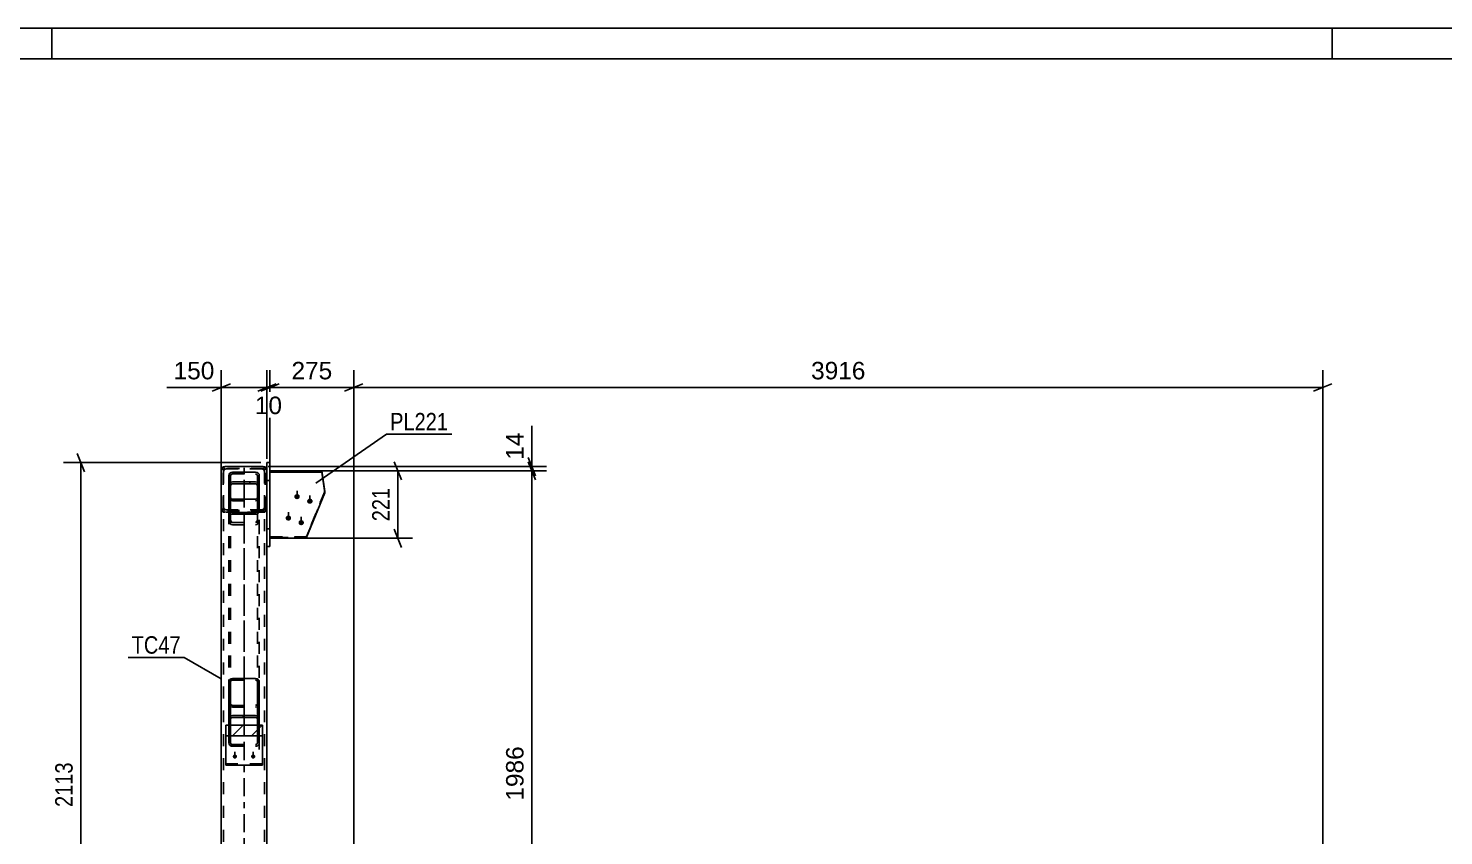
# Model space of a CAD drawing. Header units: millimetres. Extents: x 0 to 1189, y 0 to 841.
# Drawn here: x 135.2 to 367.3, y 708.6 to 841 of the extents above; entities that cross this region are included whole.
import ezdxf

# ---------------------------------------------------------------- set-up
doc = ezdxf.new("R2010")
doc.units = ezdxf.units.MM
doc.linetypes.add('DXK_LINE_DOT2', pattern=[3.9198, 1.9599, -1.9599])
doc.linetypes.add('DXK_LINE_DOT3', pattern=[5.9187, 2.979, -0.9799, 0.9799, -0.9799])
doc.styles.add('Arial', font='arial.ttf', dxfattribs={"height": 0.2})
doc.styles.add('Arial Narrow', font='ARIALN.TTF', dxfattribs={"height": 0.2})

# ---------------------------------------------------------------- blocks, each defined once
blk = doc.blocks.new('Unknown-348435271-1132')
at = {"color": 5, "linetype": 'Continuous'}
for p, q in [((1189, 841), (0, 841)), ((139, 836), (139, 841)), ((349, 836), (349, 841)), ((1184, 836), (5, 836))]:
    blk.add_line(p, q, dxfattribs=at)
blk = doc.blocks.new('Part-348435271-6739 - 3873')
at = {"color": 2, "linetype": 'Continuous'}
for p, q in [((174.8, 769.76), (174.3, 769.76)), ((174.3, 769.76), (174.3, 768.52)), ((174.8, 769.76), (174.8, 756.01)), ((174.3, 756.01), (174.3, 767.3)), ((174.3, 766.85), (174.8, 766.85)), ((174.8, 756.01), (174.3, 756.01))]:
    blk.add_line(p, q, dxfattribs=at)
at = {"color": 7, "linetype": 'DXK_LINE_DOT2'}
for p, q in [((174.3, 768.52), (174.3, 767.3)), ((174.3, 758.91), (174.8, 758.91))]:
    blk.add_line(p, q, dxfattribs=at)
blk = doc.blocks.new('Part-348435271-4008 - 3873')
at = {"color": 2, "linetype": 'Continuous'}
for p, q in [((174.8, 768.41), (174.8, 768.2)), ((174.8, 768.41), (183.3, 768.41)), ((183.3, 768.2), (183.3, 768.41)), ((183.3, 768.41), (183.78, 765.03)), ((183.3, 768.2), (174.8, 768.2)), ((183.78, 764.82), (183.3, 768.2)), ((180.76, 757.36), (183.78, 764.82)), ((183.78, 764.82), (183.78, 765.03)), ((174.8, 757.36), (180.76, 757.36))]:
    blk.add_line(p, q, dxfattribs=at)
at = {"color": 7, "linetype": 'DXK_LINE_DOT2'}
for p, q in [((174.8, 768.41), (174.8, 757.36)), ((183.78, 765.03), (180.76, 757.56)), ((180.76, 757.56), (174.8, 757.56)), ((180.76, 757.36), (180.76, 757.56))]:
    blk.add_line(p, q, dxfattribs=at)
at = {"color": 7, "linetype": 'DXK_LINE_DOT3'}
for p, q in [((174.8, 768.3), (174.8, 757.46)), ((183.78, 764.93), (183.3, 768.3)), ((180.76, 757.46), (183.78, 764.93)), ((174.8, 757.46), (180.76, 757.46))]:
    blk.add_line(p, q, dxfattribs=at)
blk = doc.blocks.new('Part-348435271-3981 - 3873')
at = {"color": 7, "linetype": 'DXK_LINE_DOT2'}
for p, q in [((173.05, 761.62), (168.05, 761.62)), ((168.05, 761.62), (168.05, 722.72)), ((168.35, 761.62), (168.35, 722.72)), ((172.75, 761.62), (172.75, 722.72)), ((173.05, 722.72), (173.05, 761.62)), ((168.05, 760.35), (168.09, 760.03)), ((168.09, 760.03), (168.22, 759.77)), ((168.22, 759.77), (168.42, 759.59)), ((168.37, 760.19), (168.35, 760.35)), ((168.43, 760.06), (168.37, 760.19)), ((168.42, 759.59), (168.65, 759.53)), ((168.53, 759.97), (168.43, 760.06)), ((168.65, 759.94), (168.53, 759.97)), ((168.65, 759.94), (172.45, 759.94)), ((168.65, 759.53), (172.45, 759.53)), ((172.56, 759.97), (172.45, 759.94)), ((172.45, 759.53), (172.68, 759.59)), ((172.66, 760.06), (172.56, 759.97)), ((172.72, 760.19), (172.66, 760.06)), ((172.68, 759.59), (172.87, 759.77)), ((172.75, 760.35), (172.72, 760.19)), ((172.87, 759.77), (173, 760.03)), ((173, 760.03), (173.05, 760.35))]:
    blk.add_line(p, q, dxfattribs=at)
at = {"color": 7, "linetype": 'DXK_LINE_DOT3'}
blk.add_line((170.55, 761.62), (170.55, 724.84), dxfattribs=at)
blk = doc.blocks.new('Part-348435271-3937 - 3873')
at = {"color": 2, "linetype": 'Continuous'}
for p, q in [((166.84, 768.75), (166.8, 768.52)), ((166.8, 768.52), (166.8, 768.32)), ((166.97, 768.94), (166.84, 768.75)), ((167.17, 769.07), (166.97, 768.94)), ((167.4, 769.12), (167.17, 769.07)), ((167.4, 769.12), (173.7, 769.12)), ((167.4, 769.12), (167.4, 769.12)), ((173.7, 769.12), (173.7, 769.12)), ((173.93, 769.07), (173.7, 769.12)), ((174.12, 768.94), (173.93, 769.07)), ((174.25, 768.75), (174.12, 768.94)), ((174.3, 768.52), (174.25, 768.75)), ((174.3, 768.52), (174.3, 768.32))]:
    blk.add_line(p, q, dxfattribs=at)
at = {"color": 7, "linetype": 'DXK_LINE_DOT2'}
for p, q in [((166.8, 768.32), (166.8, 762.22)), ((167.1, 768.52), (167.12, 768.63)), ((167.1, 768.52), (167.1, 768.52)), ((167.1, 762.22), (167.1, 768.52)), ((167.12, 768.63), (167.18, 768.73)), ((167.18, 768.73), (167.28, 768.8)), ((167.28, 768.8), (167.4, 768.82)), ((167.4, 768.82), (167.4, 768.82)), ((173.7, 768.82), (167.4, 768.82)), ((173.7, 768.82), (173.7, 768.82)), ((173.7, 768.82), (173.81, 768.8)), ((173.81, 768.8), (173.91, 768.73)), ((173.91, 768.73), (173.97, 768.63)), ((173.97, 768.63), (174, 768.52)), ((174, 768.52), (174, 768.52)), ((174, 762.22), (174, 768.52)), ((174.3, 768.32), (174.3, 762.22)), ((166.8, 762.22), (166.84, 761.99)), ((166.84, 761.99), (166.97, 761.79)), ((166.97, 761.79), (167.17, 761.66)), ((167.1, 762.22), (167.1, 762.22)), ((167.12, 762.1), (167.1, 762.22)), ((167.18, 762.01), (167.12, 762.1)), ((167.17, 761.66), (167.4, 761.62)), ((167.28, 761.94), (167.18, 762.01)), ((167.4, 761.92), (167.28, 761.94)), ((167.4, 761.92), (167.4, 761.92)), ((173.7, 761.92), (167.4, 761.92)), ((173.7, 761.62), (167.4, 761.62)), ((167.4, 761.62), (167.4, 761.62)), ((173.81, 761.94), (173.7, 761.92)), ((173.7, 761.92), (173.7, 761.92)), ((173.7, 761.62), (173.93, 761.66)), ((173.7, 761.62), (173.7, 761.62)), ((173.91, 762.01), (173.81, 761.94)), ((173.97, 762.1), (173.91, 762.01)), ((173.93, 761.66), (174.12, 761.79)), ((174, 762.22), (173.97, 762.1)), ((174, 762.22), (174, 762.22)), ((174.12, 761.79), (174.25, 761.99)), ((174.25, 761.99), (174.3, 762.22))]:
    blk.add_line(p, q, dxfattribs=at)
at = {"color": 7, "linetype": 'DXK_LINE_DOT3'}
blk.add_line((170.55, 765.37), (170.55, 765.37), dxfattribs=at)
blk = doc.blocks.new('Part-348435271-6744 - 3873')
at = {"linetype": 'Continuous'}
h = blk.add_hatch(dxfattribs=at)
h.set_pattern_fill('', scale=0.7, style=0, pattern_type=0)
h.set_pattern_definition([(45, (173.5467, 726.6826), (-1.57154, 1.57154), [])])
h.paths.add_polyline_path([(173.55, 724.93), (173.55, 726.68), (167.55, 726.68), (167.55, 724.93)])
at = {"color": 7, "linetype": 'DXK_LINE_DOT2'}
for p, q in [((167.55, 726.68), (167.55, 724.93)), ((173.55, 726.68), (173.55, 724.93)), ((167.55, 720.36), (173.55, 720.36))]:
    blk.add_line(p, q, dxfattribs=at)
at = {"color": 2, "linetype": 'Continuous'}
for p, q in [((167.55, 724.93), (167.55, 726.68)), ((173.55, 726.68), (167.55, 726.68)), ((173.55, 724.93), (173.55, 726.68)), ((167.55, 724.93), (167.55, 720.15)), ((167.55, 724.93), (173.55, 724.93)), ((173.55, 724.93), (173.55, 720.15)), ((167.55, 720.15), (173.55, 720.15))]:
    blk.add_line(p, q, dxfattribs=at)
blk = doc.blocks.new('Part-348435271-3966 - 3873')
at = {"color": 2, "linetype": 'Continuous'}
for p, q in [((166.8, 768.32), (166.86, 768.63)), ((166.8, 768.32), (166.8, 669.12)), ((166.86, 768.63), (167.03, 768.88)), ((167.03, 768.88), (167.29, 769.06)), ((167.29, 769.06), (167.6, 769.12)), ((167.6, 769.12), (173.5, 769.12)), ((173.5, 769.12), (173.8, 769.06)), ((173.8, 769.06), (174.06, 768.88)), ((174.06, 768.88), (174.24, 768.63)), ((174.24, 768.63), (174.3, 768.32)), ((174.3, 768.32), (174.3, 767.3)), ((174.3, 669.12), (174.3, 756.01)), ((173.8, 669.12), (166.8, 669.12)), ((174.3, 669.12), (173.8, 669.12))]:
    blk.add_line(p, q, dxfattribs=at)
at = {"color": 7, "linetype": 'DXK_LINE_DOT2'}
for p, q in [((167.23, 768.47), (167.2, 768.32)), ((167.2, 768.32), (167.2, 669.12)), ((167.31, 768.6), (167.23, 768.47)), ((167.44, 768.69), (167.31, 768.6)), ((167.6, 768.72), (167.44, 768.69)), ((167.6, 768.72), (173.5, 768.72)), ((173.65, 768.69), (173.5, 768.72)), ((173.78, 768.6), (173.65, 768.69)), ((173.87, 768.47), (173.78, 768.6)), ((173.9, 768.32), (173.87, 768.47)), ((173.9, 768.32), (173.9, 669.12)), ((174.3, 767.3), (174.3, 756.01)), ((166.86, 762.11), (166.8, 762.42)), ((167.03, 761.85), (166.86, 762.11)), ((167.29, 761.68), (167.03, 761.85)), ((167.23, 762.27), (167.2, 762.42)), ((167.29, 762.17), (167.23, 762.27)), ((167.31, 762.14), (167.29, 762.17)), ((167.6, 761.62), (167.29, 761.68)), ((167.31, 762.14), (167.44, 762.05)), ((167.44, 762.05), (167.6, 762.02)), ((173.5, 762.02), (167.6, 762.02)), ((167.6, 761.62), (173.5, 761.62)), ((173.5, 762.02), (173.65, 762.05)), ((173.8, 761.68), (173.5, 761.62)), ((173.65, 762.05), (173.78, 762.14)), ((173.78, 762.14), (173.8, 762.17)), ((173.8, 762.17), (173.87, 762.27)), ((174.06, 761.85), (173.8, 761.68)), ((173.87, 762.27), (173.9, 762.42)), ((174.24, 762.11), (174.06, 761.85)), ((174.3, 762.42), (174.24, 762.11))]:
    blk.add_line(p, q, dxfattribs=at)
at = {"color": 7, "linetype": 'DXK_LINE_DOT3'}
blk.add_line((170.55, 765.37), (170.55, 669.12), dxfattribs=at)
blk = doc.blocks.new('Part-348435271-6745 - 3873')
at = {"linetype": 'Continuous'}
h = blk.add_hatch(dxfattribs=at)
h.set_pattern_fill('', scale=0.7, style=0, pattern_type=0)
h.set_pattern_definition([(45, (172.6765, 761.3295), (-1.57154, 1.57154), [])])
h.paths.add_polyline_path([(172.45, 761.28), (172.68, 761.33), (172.87, 761.47), (173, 761.67), (173.05, 761.92), (173.05, 765.96), (173, 766.21), (172.87, 766.41), (172.68, 766.55), (172.45, 766.6), (168.65, 766.6), (168.42, 766.55), (168.22, 766.41), (168.09, 766.21), (168.05, 765.96), (168.05, 761.92), (168.09, 761.67), (168.22, 761.47), (168.42, 761.33), (168.65, 761.28)])
h.paths.add_polyline_path([(168.53, 761.62), (168.43, 761.69), (168.37, 761.8), (168.35, 761.92), (168.35, 765.96), (168.37, 766.08), (168.43, 766.19), (168.53, 766.26), (168.65, 766.28), (172.45, 766.28), (172.56, 766.26), (172.66, 766.19), (172.72, 766.08), (172.75, 765.96), (172.75, 761.92), (172.72, 761.8), (172.66, 761.69), (172.56, 761.62), (172.45, 761.6), (168.65, 761.6)])
at = {"color": 7, "linetype": 'DXK_LINE_DOT3'}
blk.add_line((170.55, 763.94), (170.55, 769.25), dxfattribs=at)
at = {"color": 2, "linetype": 'Continuous'}
for p, q in [((168.05, 767.62), (168.09, 767.84)), ((168.05, 765.96), (168.05, 767.62)), ((168.09, 766.21), (168.05, 765.96)), ((168.09, 767.84), (168.22, 768.02)), ((168.22, 768.02), (168.42, 768.14)), ((168.35, 765.96), (168.37, 766.08)), ((168.37, 766.08), (168.43, 766.19)), ((168.42, 768.14), (168.65, 768.19)), ((168.65, 766.6), (168.42, 766.55)), ((168.43, 766.19), (168.53, 766.26)), ((168.53, 766.26), (168.65, 766.28)), ((168.65, 768.19), (172.45, 768.19)), ((168.65, 766.6), (172.45, 766.6)), ((168.65, 766.28), (172.45, 766.28)), ((172.45, 768.19), (172.68, 768.14)), ((172.68, 766.55), (172.45, 766.6)), ((172.45, 766.28), (172.56, 766.26)), ((172.56, 766.26), (172.66, 766.19)), ((172.66, 766.19), (172.72, 766.08)), ((172.68, 768.14), (172.87, 768.02)), ((172.72, 766.08), (172.75, 765.96)), ((172.87, 768.02), (173, 767.84)), ((173, 767.84), (173.05, 767.62)), ((173.05, 765.96), (173, 766.21)), ((173.05, 765.96), (173.05, 767.62)), ((168.05, 761.92), (168.05, 765.96)), ((168.35, 761.92), (168.35, 765.96)), ((168.35, 764.05), (168.37, 763.94)), ((168.37, 763.94), (168.43, 763.85)), ((168.43, 763.85), (168.53, 763.79)), ((168.53, 763.79), (168.65, 763.77)), ((168.65, 763.77), (172.45, 763.77)), ((172.45, 763.77), (172.56, 763.79)), ((172.56, 763.79), (172.66, 763.85)), ((172.66, 763.85), (172.72, 763.94)), ((172.72, 763.94), (172.75, 764.05)), ((172.75, 761.92), (172.75, 765.96)), ((173.05, 761.92), (173.05, 765.96)), ((168.05, 761.92), (168.09, 761.67)), ((168.37, 761.8), (168.35, 761.92)), ((168.43, 761.69), (168.37, 761.8)), ((168.42, 761.33), (168.65, 761.28)), ((168.53, 761.62), (168.43, 761.69)), ((168.65, 761.6), (168.53, 761.62)), ((168.65, 761.6), (172.45, 761.6)), ((172.56, 761.62), (172.45, 761.6)), ((172.45, 761.28), (172.68, 761.33)), ((172.66, 761.69), (172.56, 761.62)), ((172.72, 761.8), (172.66, 761.69)), ((172.75, 761.92), (172.72, 761.8)), ((173, 761.67), (173.05, 761.92)), ((168.65, 761.28), (172.45, 761.28))]:
    blk.add_line(p, q, dxfattribs=at)
at = {"color": 7, "linetype": 'DXK_LINE_DOT2'}
for p, q in [((168.05, 767.62), (168.05, 764.05)), ((168.37, 767.73), (168.35, 767.62)), ((168.35, 767.62), (168.35, 765.96)), ((168.35, 767.62), (168.35, 764.05)), ((168.43, 767.82), (168.37, 767.73)), ((168.53, 767.88), (168.43, 767.82)), ((168.65, 767.91), (168.53, 767.88)), ((168.65, 767.91), (172.45, 767.91)), ((172.56, 767.88), (172.45, 767.91)), ((172.66, 767.82), (172.56, 767.88)), ((172.72, 767.73), (172.66, 767.82)), ((172.75, 767.62), (172.72, 767.73)), ((172.75, 767.62), (172.75, 765.96)), ((172.75, 767.62), (172.75, 764.05)), ((173.05, 767.62), (173.05, 764.05)), ((168.05, 761.92), (168.05, 764.05)), ((168.09, 763.84), (168.05, 764.05)), ((168.22, 763.65), (168.09, 763.84)), ((168.42, 763.53), (168.22, 763.65)), ((168.35, 761.92), (168.35, 764.05)), ((172.87, 763.65), (172.68, 763.53)), ((172.75, 761.92), (172.75, 764.05)), ((173, 763.84), (172.87, 763.65)), ((173.05, 764.05), (173, 763.84)), ((173.05, 761.92), (173.05, 764.05)), ((168.65, 763.49), (168.42, 763.53)), ((168.65, 763.49), (172.45, 763.49)), ((172.68, 763.53), (172.45, 763.49))]:
    blk.add_line(p, q, dxfattribs=at)
at = {"color": 2, "linetype": 'Continuous'}
for centre, start, end in [((168.67, 765.99), 114.3125, 159.2349), ((172.42, 765.99), 20.7651, 65.6875), ((168.67, 761.89), 200.7651, 245.6875), ((172.42, 761.89), 294.3125, 339.2349)]:
    blk.add_arc(centre, 0.62, start, end, dxfattribs=at)
blk = doc.blocks.new('Bolt-348435271-6751 - 3873')
at = {"linetype": 'Continuous'}
for points in [[(179.24, 764.6), (179.33, 764.59), (179.42, 764.57), (179.5, 764.52), (179.57, 764.46), (179.63, 764.39), (179.67, 764.31), (179.69, 764.22), (179.69, 764.14), (179.67, 764.05), (179.63, 763.97), (179.57, 763.9), (179.5, 763.84), (179.42, 763.79), (179.33, 763.77), (179.24, 763.76), (179.14, 763.77), (179.05, 763.79), (178.97, 763.84), (178.9, 763.9), (178.85, 763.97), (178.81, 764.05), (178.79, 764.14), (178.79, 764.22), (178.81, 764.31), (178.85, 764.39), (178.9, 764.46), (178.97, 764.52), (179.05, 764.57), (179.14, 764.59)], [(181.34, 763.85), (181.44, 763.84), (181.52, 763.82), (181.61, 763.77), (181.68, 763.71), (181.73, 763.64), (181.77, 763.56), (181.79, 763.48), (181.79, 763.39), (181.77, 763.3), (181.73, 763.22), (181.68, 763.15), (181.61, 763.09), (181.52, 763.04), (181.44, 763.02), (181.34, 763.01), (181.25, 763.02), (181.16, 763.04), (181.08, 763.09), (181.01, 763.15), (180.95, 763.22), (180.91, 763.3), (180.89, 763.39), (180.89, 763.48), (180.91, 763.56), (180.95, 763.64), (181.01, 763.71), (181.08, 763.77), (181.16, 763.82), (181.25, 763.84)], [(177.82, 761.09), (177.91, 761.08), (178, 761.05), (178.08, 761.01), (178.15, 760.95), (178.21, 760.88), (178.25, 760.8), (178.27, 760.71), (178.27, 760.62), (178.25, 760.54), (178.21, 760.45), (178.15, 760.38), (178.08, 760.32), (178, 760.28), (177.91, 760.25), (177.82, 760.24), (177.73, 760.25), (177.64, 760.28), (177.56, 760.32), (177.49, 760.38), (177.43, 760.45), (177.39, 760.54), (177.37, 760.62), (177.37, 760.71), (177.39, 760.8), (177.43, 760.88), (177.49, 760.95), (177.56, 761.01), (177.64, 761.05), (177.73, 761.08)], [(179.92, 760.34), (180.02, 760.33), (180.11, 760.3), (180.19, 760.26), (180.26, 760.2), (180.31, 760.13), (180.35, 760.05), (180.37, 759.96), (180.37, 759.87), (180.35, 759.79), (180.31, 759.7), (180.26, 759.63), (180.19, 759.57), (180.11, 759.53), (180.02, 759.5), (179.92, 759.49), (179.83, 759.5), (179.74, 759.53), (179.66, 759.57), (179.59, 759.63), (179.53, 759.7), (179.5, 759.79), (179.48, 759.87), (179.48, 759.96), (179.5, 760.05), (179.53, 760.13), (179.59, 760.2), (179.66, 760.26), (179.74, 760.3), (179.83, 760.33)]]:
    blk.add_hatch(color=1, dxfattribs=at).paths.add_polyline_path(points)
at = {"color": 1, "linetype": 'Continuous'}
for p, q in [((179.24, 763.84), (179.24, 765.12)), ((181.34, 763.09), (181.34, 764.37)), ((177.82, 760.32), (177.82, 761.61)), ((179.92, 759.57), (179.92, 760.86))]:
    blk.add_line(p, q, dxfattribs=at)
blk = doc.blocks.new('Part-348435271-6743 - 3873')
at = {"linetype": 'Continuous'}
h = blk.add_hatch(dxfattribs=at)
h.set_pattern_fill('', scale=0.7, style=0, pattern_type=0)
h.set_pattern_definition([(45, (173.0468, 727.6615), (-1.57154, 1.57154), [])])
h.paths.add_polyline_path([(173.05, 725.11), (173.05, 727.66), (173, 727.91), (172.87, 728.11), (172.68, 728.25), (172.45, 728.3), (168.65, 728.3), (168.42, 728.25), (168.22, 728.11), (168.09, 727.91), (168.05, 727.66), (168.05, 725.11), (168.35, 725.11), (168.35, 727.66), (168.37, 727.78), (168.43, 727.89), (168.53, 727.96), (168.65, 727.98), (172.45, 727.98), (172.56, 727.96), (172.66, 727.89), (172.72, 727.78), (172.75, 727.66), (172.75, 725.11)])
at = {"color": 2, "linetype": 'Continuous'}
for p, q in [((168.05, 733.79), (168.09, 734.01)), ((168.05, 727.66), (168.05, 733.79)), ((168.09, 734.01), (168.22, 734.19)), ((168.22, 734.19), (168.42, 734.32)), ((168.42, 734.32), (168.65, 734.36)), ((168.65, 734.36), (172.45, 734.36)), ((172.45, 734.36), (172.68, 734.32)), ((172.68, 734.32), (172.87, 734.19)), ((172.87, 734.19), (173, 734.01)), ((173, 734.01), (173.05, 733.79)), ((173.05, 727.66), (173.05, 733.79)), ((168.09, 727.91), (168.05, 727.66)), ((168.05, 727.66), (168.05, 725.11)), ((168.35, 727.66), (168.37, 727.78)), ((168.35, 725.11), (168.35, 727.66)), ((168.37, 727.78), (168.43, 727.89)), ((168.65, 728.3), (168.42, 728.25)), ((168.43, 727.89), (168.53, 727.96)), ((168.53, 727.96), (168.65, 727.98)), ((168.65, 728.3), (172.45, 728.3)), ((168.65, 727.98), (172.45, 727.98)), ((172.68, 728.25), (172.45, 728.3)), ((172.45, 727.98), (172.56, 727.96)), ((172.56, 727.96), (172.66, 727.89)), ((172.66, 727.89), (172.72, 727.78)), ((172.72, 727.78), (172.75, 727.66)), ((172.75, 725.11), (172.75, 727.66)), ((173.05, 727.66), (173, 727.91)), ((173.05, 725.11), (173.05, 727.66)), ((168.05, 725.11), (168.35, 725.11)), ((172.75, 725.11), (173.05, 725.11))]:
    blk.add_line(p, q, dxfattribs=at)
at = {"color": 7, "linetype": 'DXK_LINE_DOT2'}
for p, q in [((168.05, 730.22), (168.05, 733.79)), ((168.37, 733.9), (168.35, 733.79)), ((168.35, 730.22), (168.35, 733.79)), ((168.35, 727.66), (168.35, 733.79)), ((168.43, 733.99), (168.37, 733.9)), ((168.53, 734.06), (168.43, 733.99)), ((168.65, 734.08), (168.53, 734.06)), ((168.65, 734.08), (172.45, 734.08)), ((172.56, 734.06), (172.45, 734.08)), ((172.66, 733.99), (172.56, 734.06)), ((172.72, 733.9), (172.66, 733.99)), ((172.75, 733.79), (172.72, 733.9)), ((172.75, 730.22), (172.75, 733.79)), ((172.75, 727.66), (172.75, 733.79)), ((173.05, 730.22), (173.05, 733.79)), ((168.05, 730.22), (168.05, 723.79)), ((168.09, 730.01), (168.05, 730.22)), ((168.22, 729.82), (168.09, 730.01)), ((168.42, 729.7), (168.22, 729.82)), ((168.35, 730.22), (168.35, 723.79)), ((168.37, 730.11), (168.35, 730.22)), ((168.42, 730.05), (168.37, 730.11)), ((168.43, 730.02), (168.42, 730.05)), ((168.65, 729.66), (168.42, 729.7)), ((168.43, 730.02), (168.53, 729.96)), ((168.53, 729.96), (168.65, 729.94)), ((168.65, 729.94), (172.45, 729.94)), ((168.65, 729.66), (172.45, 729.66)), ((172.45, 729.94), (172.56, 729.96)), ((172.68, 729.7), (172.45, 729.66)), ((172.56, 729.96), (172.66, 730.02)), ((172.66, 730.02), (172.68, 730.05)), ((172.68, 730.05), (172.72, 730.11)), ((172.87, 729.82), (172.68, 729.7)), ((172.72, 730.11), (172.75, 730.22)), ((172.75, 730.22), (172.75, 723.79)), ((173, 730.01), (172.87, 729.82)), ((173.05, 730.22), (173, 730.01)), ((173.05, 730.22), (173.05, 723.79)), ((168.05, 723.79), (168.05, 725.11)), ((168.35, 723.79), (168.35, 725.11)), ((172.75, 723.79), (172.75, 725.11)), ((173.05, 723.79), (173.05, 725.11)), ((168.05, 723.79), (168.09, 723.58)), ((168.09, 723.58), (168.22, 723.39)), ((168.22, 723.39), (168.42, 723.27)), ((168.37, 723.68), (168.35, 723.79)), ((168.43, 723.59), (168.37, 723.68)), ((168.42, 723.27), (168.65, 723.23)), ((168.53, 723.53), (168.43, 723.59)), ((168.65, 723.51), (168.53, 723.53)), ((168.65, 723.51), (172.45, 723.51)), ((168.65, 723.23), (172.45, 723.23)), ((172.56, 723.53), (172.45, 723.51)), ((172.45, 723.23), (172.68, 723.27)), ((172.66, 723.59), (172.56, 723.53)), ((172.72, 723.68), (172.66, 723.59)), ((172.68, 723.27), (172.87, 723.39)), ((172.75, 723.79), (172.72, 723.68)), ((172.87, 723.39), (173, 723.58)), ((173, 723.58), (173.05, 723.79))]:
    blk.add_line(p, q, dxfattribs=at)
at = {"color": 7, "linetype": 'DXK_LINE_DOT3'}
blk.add_line((170.55, 725.64), (170.55, 735.42), dxfattribs=at)
at = {"color": 2, "linetype": 'Continuous'}
for centre, start, end in [((168.67, 727.69), 114.3125, 159.2349), ((172.42, 727.69), 20.7651, 65.6875)]:
    blk.add_arc(centre, 0.62, start, end, dxfattribs=at)
blk = doc.blocks.new('Bolt-348435271-6748 - 3873')
at = {"linetype": 'Continuous'}
for points in [[(169.05, 721.89), (169.12, 721.88), (169.19, 721.86), (169.25, 721.83), (169.31, 721.78), (169.35, 721.73), (169.38, 721.66), (169.39, 721.6), (169.39, 721.53), (169.38, 721.46), (169.35, 721.4), (169.31, 721.34), (169.25, 721.3), (169.19, 721.26), (169.12, 721.24), (169.05, 721.23), (168.97, 721.24), (168.9, 721.26), (168.84, 721.3), (168.79, 721.34), (168.74, 721.4), (168.71, 721.46), (168.7, 721.53), (168.7, 721.6), (168.71, 721.66), (168.74, 721.73), (168.79, 721.78), (168.84, 721.83), (168.9, 721.86), (168.97, 721.88)], [(172.05, 721.89), (172.12, 721.88), (172.19, 721.86), (172.25, 721.83), (172.31, 721.78), (172.35, 721.73), (172.38, 721.66), (172.39, 721.6), (172.39, 721.53), (172.38, 721.46), (172.35, 721.4), (172.31, 721.34), (172.25, 721.3), (172.19, 721.26), (172.12, 721.24), (172.05, 721.23), (171.97, 721.24), (171.9, 721.26), (171.84, 721.3), (171.79, 721.34), (171.74, 721.4), (171.71, 721.46), (171.7, 721.53), (171.7, 721.6), (171.71, 721.66), (171.74, 721.73), (171.79, 721.78), (171.84, 721.83), (171.9, 721.86), (171.97, 721.88)]]:
    blk.add_hatch(color=1, dxfattribs=at).paths.add_polyline_path(points)
at = {"color": 1, "linetype": 'Continuous'}
for p, q in [((169.05, 721.22), (169.05, 722.3)), ((172.05, 721.22), (172.05, 722.3))]:
    blk.add_line(p, q, dxfattribs=at)
blk = doc.blocks.new('StraightDimension-348435271-11856 - 3873')
at = {"color": 7, "linetype": 'Continuous'}
for p, q in [((217.13, 770.62), (218.33, 767.62)), ((174.5, 769.12), (220.13, 769.12)), ((181.92, 768.41), (220.13, 768.41)), ((218.33, 766.91), (217.13, 769.91)), ((217.73, 768.41), (217.73, 769.12))]:
    blk.add_line(p, q, dxfattribs=at)
at = {"color": 0}
blk.add_wipeout([(216.98, 775.29), (212.78, 775.29), (212.78, 769.64), (216.98, 769.64)], dxfattribs=at)
at = {"color": 7, "linetype": 'Continuous'}
blk.add_line((217.73, 769.12), (217.73, 775.82), dxfattribs=at)
blk.add_line((217.73, 769.12), (217.73, 775.82), dxfattribs=at)
at = {"color": 3, "style": 'Arial'}
blk.add_text('14', height=2.865, rotation=90.0002, dxfattribs=at).set_placement((216.38, 770.24))
blk = doc.blocks.new('StraightDimension-348435271-11686 - 3873')
at = {"color": 7, "linetype": 'Continuous'}
for p, q in [((188.53, 670.7), (188.53, 784.92)), ((347.45, 670.12), (347.45, 784.92)), ((190.03, 782.67), (187.03, 781.47)), ((345.95, 781.47), (348.95, 782.67)), ((188.53, 782.07), (347.45, 782.07))]:
    blk.add_line(p, q, dxfattribs=at)
at = {"color": 0}
blk.add_wipeout([(273.04, 782.82), (273.04, 787.02), (262.94, 787.02), (262.94, 782.82)], dxfattribs=at)
at = {"color": 3, "style": 'Arial'}
blk.add_text('3916', height=2.865, dxfattribs=at).set_placement((263.54, 783.42))
blk = doc.blocks.new('StraightDimension-348435271-11687 - 3873')
at = {"color": 7, "linetype": 'Continuous'}
for p, q in [((174.8, 769), (174.8, 784.92)), ((188.53, 670.7), (188.53, 784.92)), ((176.3, 782.67), (173.3, 781.47)), ((187.03, 781.47), (190.03, 782.67)), ((174.8, 782.07), (188.53, 782.07))]:
    blk.add_line(p, q, dxfattribs=at)
at = {"color": 0}
blk.add_wipeout([(185.6, 782.82), (185.6, 787.02), (177.73, 787.02), (177.73, 782.82)], dxfattribs=at)
at = {"color": 3, "style": 'Arial'}
blk.add_text('275', height=2.865, dxfattribs=at).set_placement((178.33, 783.42))
blk = doc.blocks.new('StraightDimension-348435271-11688 - 3873')
at = {"color": 7, "linetype": 'Continuous'}
for p, q in [((172.8, 781.47), (175.8, 782.67)), ((176.3, 782.67), (173.3, 781.47)), ((174.3, 770.4), (174.3, 784.47)), ((174.8, 769), (174.8, 784.47)), ((174.3, 782.07), (174.8, 782.07))]:
    blk.add_line(p, q, dxfattribs=at)
at = {"color": 0}
blk.add_wipeout([(177.37, 777.12), (177.37, 781.32), (171.72, 781.32), (171.72, 777.12)], dxfattribs=at)
at = {"color": 3, "style": 'Arial'}
blk.add_text('10', height=2.865, dxfattribs=at).set_placement((172.32, 777.72))
blk = doc.blocks.new('StraightDimension-348435271-11689 - 3873')
at = {"color": 7, "linetype": 'Continuous'}
for p, q in [((166.8, 754.51), (166.8, 784.92)), ((174.3, 770.4), (174.3, 784.92)), ((165.3, 781.47), (168.3, 782.67)), ((175.8, 782.67), (172.8, 781.47)), ((166.8, 782.07), (174.3, 782.07))]:
    blk.add_line(p, q, dxfattribs=at)
at = {"color": 0}
blk.add_wipeout([(166.27, 782.82), (166.27, 787.02), (158.4, 787.02), (158.4, 782.82)], dxfattribs=at)
at = {"color": 7, "linetype": 'Continuous'}
blk.add_line((166.8, 782.07), (157.88, 782.07), dxfattribs=at)
blk.add_line((166.8, 782.07), (157.88, 782.07), dxfattribs=at)
at = {"color": 3, "style": 'Arial'}
blk.add_text('150', height=2.865, dxfattribs=at).set_placement((159, 783.42))
blk = doc.blocks.new('StraightDimension-348435271-11857 - 3873')
at = {"color": 7, "linetype": 'Continuous'}
for p, q in [((181.92, 768.41), (220.13, 768.41)), ((218.33, 766.91), (217.13, 769.91)), ((217.73, 669.12), (217.73, 768.41)), ((175.3, 669.12), (220.13, 669.12)), ((217.13, 670.62), (218.33, 667.62))]:
    blk.add_line(p, q, dxfattribs=at)
at = {"color": 0}
blk.add_wipeout([(216.98, 723.81), (212.78, 723.81), (212.78, 713.72), (216.98, 713.72)], dxfattribs=at)
at = {"color": 3, "style": 'Arial'}
blk.add_text('1986', height=2.865, rotation=90.0002, dxfattribs=at).set_placement((216.38, 714.32))
blk = doc.blocks.new('StraightDimension-348435271-11874 - 3873')
at = {"color": 7, "linetype": 'Continuous'}
for p, q in [((181.37, 768.41), (198.17, 768.41)), ((195.17, 769.91), (196.37, 766.91)), ((195.77, 757.36), (195.77, 768.41)), ((180.36, 757.36), (198.17, 757.36)), ((196.37, 755.86), (195.17, 758.86))]:
    blk.add_line(p, q, dxfattribs=at)
at = {"color": 0}
blk.add_wipeout([(195.02, 766.22), (190.82, 766.22), (190.82, 759.54), (195.02, 759.54)], dxfattribs=at)
at = {"color": 3, "style": 'Arial Narrow'}
blk.add_text('221', height=2.863, rotation=90.0002, dxfattribs=at).set_placement((194.42, 760.14))
blk = doc.blocks.new('StraightDimension-348435271-27560 - 3873')
at = {"color": 7, "linetype": 'Continuous'}
for p, q in [((144.39, 768.26), (143.19, 771.26)), ((173.3, 769.76), (140.94, 769.76)), ((143.79, 664.12), (143.79, 769.76)), ((165.8, 664.12), (140.94, 664.12)), ((143.19, 665.62), (144.39, 662.62))]:
    blk.add_line(p, q, dxfattribs=at)
at = {"color": 0}
blk.add_wipeout([(143.04, 721.19), (138.84, 721.19), (138.84, 712.68), (143.04, 712.68)], dxfattribs=at)
at = {"color": 3, "style": 'Arial Narrow'}
blk.add_text('2113', height=2.863, rotation=90.0002, dxfattribs=at).set_placement((142.44, 713.28))
blk = doc.blocks.new('Mark-348435271-11878 - 3873')
at = {"color": 0}
blk.add_wipeout([(204.01, 775.05), (204.01, 778.05), (194.5, 778.05), (194.5, 775.05)], dxfattribs=at)
blk.add_wipeout([(204.01, 775.05), (204.01, 778.05), (194.5, 778.05), (194.5, 775.05)], dxfattribs=at)
at = {"color": 30, "linetype": 'Continuous'}
for p, q in [((182.33, 766.41), (193.9, 774.45)), ((193.9, 774.45), (204.61, 774.45))]:
    blk.add_line(p, q, dxfattribs=at)
at = {"color": 3, "style": 'Arial Narrow'}
blk.add_text('PL221', height=2.863, dxfattribs=at).set_placement((194.5, 775.05))
blk = doc.blocks.new('Mark-348435271-13400 - 3873')
at = {"color": 0}
blk.add_wipeout([(160.15, 738.42), (160.15, 741.42), (152.12, 741.42), (152.12, 738.42)], dxfattribs=at)
blk.add_wipeout([(160.15, 738.42), (160.15, 741.42), (152.12, 741.42), (152.12, 738.42)], dxfattribs=at)
at = {"color": 30, "linetype": 'Continuous'}
for p in [(151.52, 737.82), (166.8, 734.29)]:
    blk.add_line(p, (160.75, 737.82), dxfattribs=at)
at = {"color": 3, "style": 'Arial Narrow'}
blk.add_text('TC47', height=2.863, dxfattribs=at).set_placement((152.12, 738.42))

msp = doc.modelspace()

# ---------------------------------------------------------------- block references
for name in ['Unknown-348435271-1132', 'Part-348435271-3937 - 3873', 'Part-348435271-3966 - 3873', 'Part-348435271-6745 - 3873', 'Part-348435271-6739 - 3873', 'Part-348435271-4008 - 3873', 'Bolt-348435271-6751 - 3873', 'Part-348435271-3981 - 3873', 'Part-348435271-6743 - 3873', 'Part-348435271-6744 - 3873', 'Bolt-348435271-6748 - 3873']:
    msp.add_blockref(name, (0, 0))

# ---------------------------------------------------------------- next in the draw order: block references
msp.add_blockref('StraightDimension-348435271-11856 - 3873', (0, 0))

# ---------------------------------------------------------------- next in the draw order: block references
msp.add_blockref('StraightDimension-348435271-11686 - 3873', (0, 0))

# ---------------------------------------------------------------- next in the draw order: block references
msp.add_blockref('StraightDimension-348435271-11687 - 3873', (0, 0))

# ---------------------------------------------------------------- next in the draw order: block references
msp.add_blockref('StraightDimension-348435271-11688 - 3873', (0, 0))

# ---------------------------------------------------------------- next in the draw order: block references
msp.add_blockref('StraightDimension-348435271-11689 - 3873', (0, 0))

# ---------------------------------------------------------------- next in the draw order: block references
for name in ['StraightDimension-348435271-27560 - 3873', 'StraightDimension-348435271-11857 - 3873']:
    msp.add_blockref(name, (0, 0))

# ---------------------------------------------------------------- next in the draw order: block references
for name in ['StraightDimension-348435271-11874 - 3873', 'Mark-348435271-13400 - 3873']:
    msp.add_blockref(name, (0, 0))

# ---------------------------------------------------------------- next in the draw order: block references
msp.add_blockref('Mark-348435271-11878 - 3873', (0, 0))

doc.saveas('drawing.dxf')
